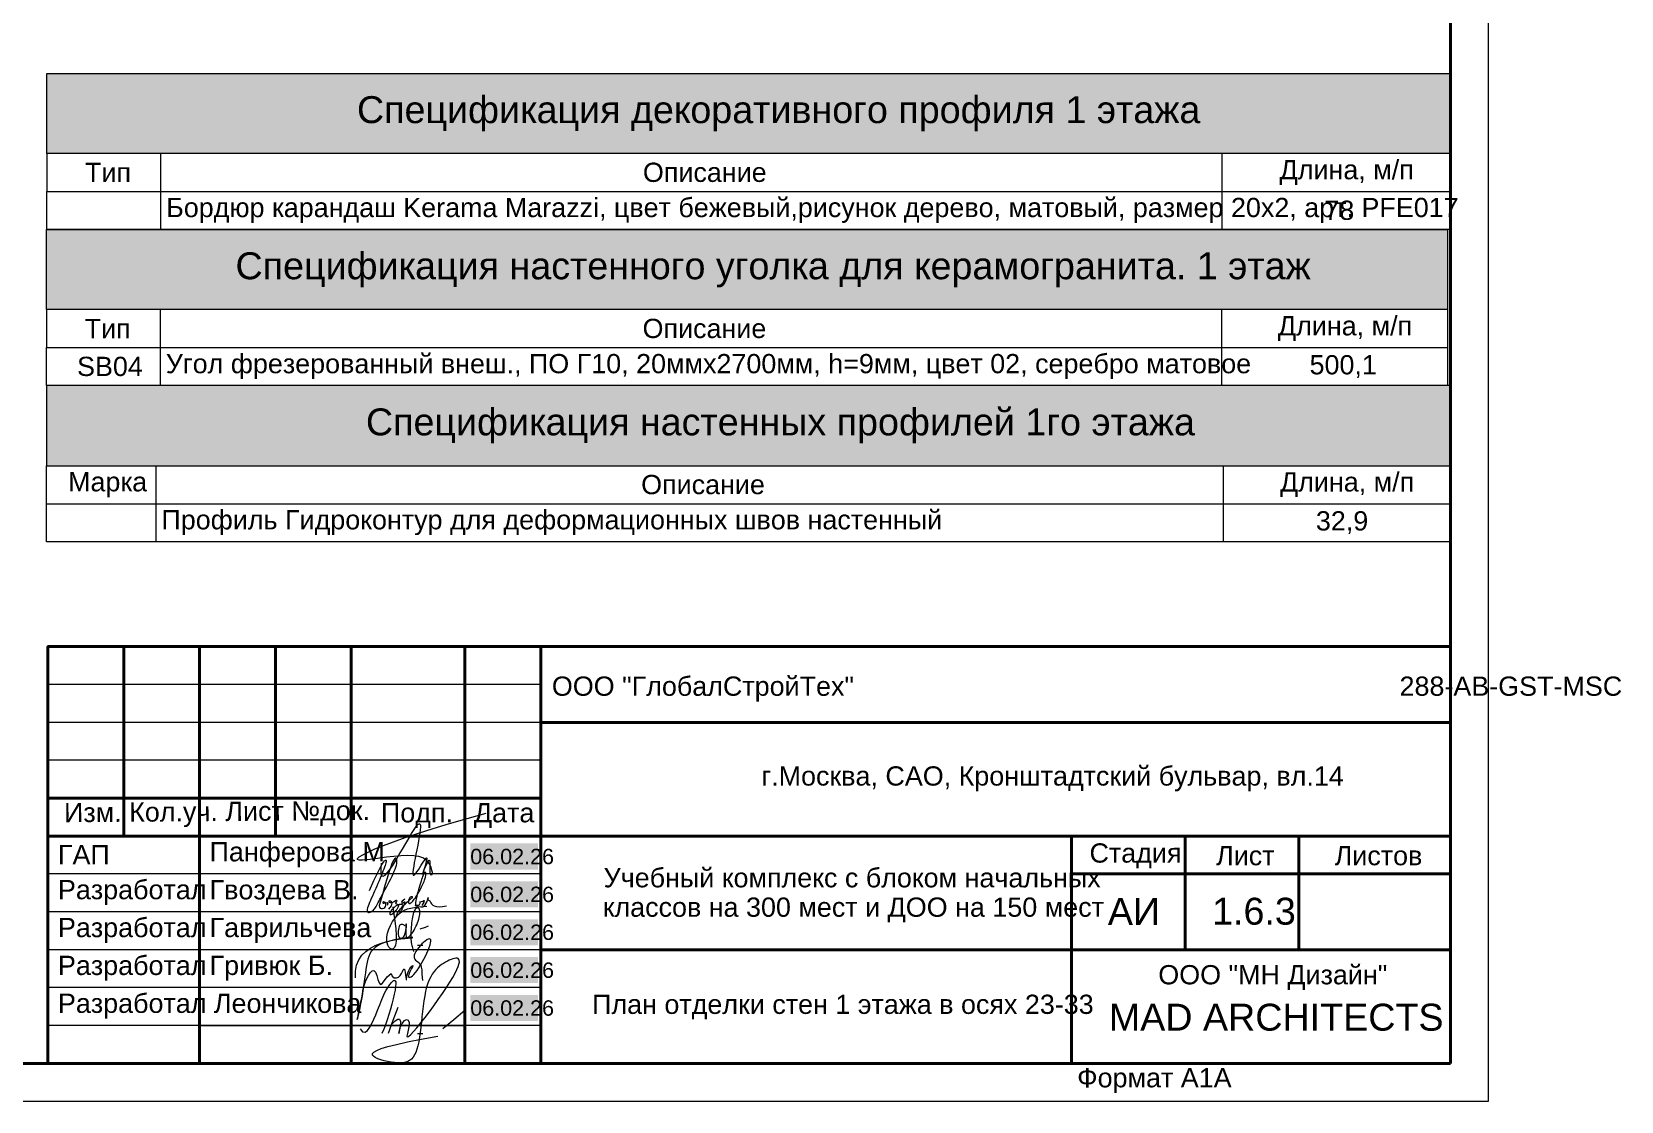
# Model space of a CAD drawing. Header units: millimetres. Extents: x -3817 to 677485, y -22715 to 103890.
# Drawn here: x 8201 to 9026, y -19807 to -19251 of the extents above; entities that cross this region are included whole.
import ezdxf

# ---------------------------------------------------------------- set-up
doc = ezdxf.new("R2010")
doc.units = ezdxf.units.MM
doc.layers.add('PDF _Геометрия', color=7, linetype='Continuous', true_color=0x1d1d1d)
doc.layers.add('PDF _Сплошная заливка', color=7, linetype='Continuous', true_color=0xffffff)
doc.layers.add('PDF _Текст', color=7, linetype='Continuous')
doc.styles.add('PDF Arial-BoldMT', font='arial.ttf')
doc.styles.add('PDF GOST-Common', font='arial.ttf')

msp = doc.modelspace()

# ---------------------------------------------------------------- linework, layer by layer
at = {"layer": 'PDF _Геометрия', "color": 7, "lineweight": 9}
for points in [[(8957.14, -17468.51), (5646.24, -17468.51), (5646.24, -19807.01), (8957.14, -19807.01)], [(8208.5, -19354.01), (8208.5, -19334.28), (8267.56, -19334.28), (8818.72, -19334.28), (8937.5, -19334.28), (8937.5, -19354.01), (8818.72, -19354.01), (8267.56, -19354.01)], [(8208.32, -19435.14), (8208.32, -19415.41), (8267.38, -19415.41), (8818.54, -19415.41), (8935.96, -19415.41), (8935.96, -19435.14), (8818.54, -19435.14), (8267.38, -19435.14)], [(8208.32, -19516.26), (8208.32, -19496.53), (8265.11, -19496.53), (8819.34, -19496.53), (8937.31, -19496.53), (8937.31, -19516.26), (8819.34, -19516.26), (8265.11, -19516.26)], [(8287.87, -19669.22), (8425.67, -19669.22), (8425.67, -19688.91), (8287.87, -19688.91)], [(8287.87, -19767.64), (8425.67, -19767.64), (8425.67, -19787.33), (8287.87, -19787.33)]]:
    msp.add_lwpolyline(points, close=True, dxfattribs=at)
at = {"layer": 'PDF _Геометрия', "color": 7, "lineweight": 40}
msp.add_lwpolyline([(8937.46, -19787.33), (8937.46, -17488.2), (5724.97, -17488.2), (5724.97, -19787.33)], close=True, dxfattribs=at)
at = {"layer": 'PDF _Геометрия', "color": 7, "lineweight": 9}
for points in [[(8208.5, -19314.55), (8208.5, -19272.89), (8937.5, -19272.89), (8937.5, -19314.55), (8937.5, -19334.28)], [(8937.5, -19314.55), (8208.5, -19314.55), (8208.5, -19334.28)], [(8267.56, -19314.55), (8267.56, -19334.28), (8267.56, -19354.01)], [(8818.72, -19314.55), (8818.72, -19334.28), (8818.72, -19354.01)], [(8208.32, -19395.68), (8208.32, -19354.01), (8935.96, -19354.01), (8935.96, -19395.68), (8935.96, -19415.41)], [(8935.96, -19395.68), (8208.32, -19395.68), (8208.32, -19415.41)], [(8267.38, -19395.68), (8267.38, -19415.41), (8267.38, -19435.14)], [(8818.54, -19395.68), (8818.54, -19415.41), (8818.54, -19435.14)], [(8937.31, -19476.8), (8937.31, -19435.14), (8208.32, -19435.14), (8208.32, -19476.8)], [(8208.32, -19496.53), (8208.32, -19476.8), (8937.31, -19476.8), (8937.31, -19496.53)], [(8265.11, -19476.8), (8265.11, -19496.53), (8265.11, -19516.26)], [(8819.34, -19476.8), (8819.34, -19496.53), (8819.34, -19516.26)], [(8465.03, -19590.49), (8209.14, -19590.49)], [(8465.03, -19610.17), (8209.14, -19610.17)], [(8465.03, -19629.85), (8209.14, -19629.85)], [(8382.19, -19683.34), (8381.92, -19686.6), (8382.03, -19688.72), (8382.47, -19689.83), (8383.22, -19690.04), (8384.21, -19689.46), (8385.42, -19688.22), (8386.81, -19686.41), (8388.33, -19684.17), (8389.94, -19681.6), (8391.6, -19678.83), (8393.28, -19675.96), (8394.92, -19673.11), (8396.49, -19670.4), (8397.94, -19667.94), (8399.25, -19665.84), (8400.35, -19664.23), (8401.23, -19663.21), (8401.87, -19662.79), (8402.29, -19662.92), (8402.52, -19663.53), (8402.58, -19664.57), (8402.5, -19665.98), (8402.29, -19667.68), (8401.99, -19669.63), (8401.61, -19671.75), (8401.18, -19674), (8400.71, -19676.3), (8400.25, -19678.6), (8399.8, -19680.84), (8399.39, -19682.94), (8399.05, -19684.87), (8398.79, -19686.54), (8398.64, -19687.91), (8398.63, -19688.9), (8398.77, -19689.47), (8399.09, -19689.58), (8399.54, -19689.28), (8400.11, -19688.67), (8400.77, -19687.8), (8401.49, -19686.75), (8402.23, -19685.59), (8402.98, -19684.4), (8403.7, -19683.26), (8404.36, -19682.22), (8404.94, -19681.37), (8405.4, -19680.78), (8405.73, -19680.53), (8405.88, -19680.68), (8405.83, -19681.3), (8405.59, -19682.39), (8405.22, -19683.77), (8404.78, -19685.28), (8404.33, -19686.75), (8403.94, -19688.02), (8403.68, -19688.91), (8403.59, -19689.26), (8403.76, -19688.9), (8404.21, -19687.72), (8404.89, -19685.98), (8405.67, -19684.13), (8406.42, -19682.57), (8407.04, -19681.74), (8407.4, -19682.06), (8407.44, -19683.73), (8407.37, -19686.07), (8407.48, -19688.22), (8408, -19689.31), (8408.69, -19689.16), (8408.86, -19688.22), (8408.54, -19686.89), (8408.07, -19685.47), (8407.45, -19684.08), (8406.6, -19682.75), (8405.42, -19681.57), (8403.83, -19680.59), (8401.75, -19679.87), (8399.11, -19679.47), (8395.96, -19679.37), (8392.46, -19679.51), (8388.76, -19679.82), (8385.01, -19680.24), (8381.35, -19680.71), (8377.95, -19681.15), (8374.95, -19681.51), (8372.5, -19681.72), (8370.76, -19681.72), (8369.87, -19681.44), (8369.9, -19680.87), (8370.83, -19680.01), (8372.66, -19678.89), (8375.37, -19677.52), (8378.94, -19675.93), (8383.35, -19674.13), (8388.6, -19672.14), (8394.67, -19669.98), (8401.54, -19667.67), (8409.19, -19665.23), (8417.63, -19662.68), (8426.82, -19660.03), (8436.75, -19657.3)], [(8366.61, -19669.22), (8366.61, -19688.91)], [(8376.05, -19697.51), (8378.4, -19692.32), (8380.24, -19688.46), (8381.64, -19685.7), (8382.67, -19683.87), (8383.4, -19682.76), (8383.9, -19682.17), (8384.25, -19681.91), (8384.5, -19681.8), (8384.67, -19681.81), (8384.77, -19681.95), (8384.79, -19682.21), (8384.74, -19682.59), (8384.62, -19683.1), (8384.43, -19683.75), (8384.17, -19684.52), (8383.86, -19685.41), (8383.49, -19686.4), (8383.08, -19687.49), (8382.62, -19688.66), (8382.13, -19689.89), (8381.6, -19691.17), (8381.05, -19692.48), (8380.49, -19693.82), (8379.91, -19695.17), (8379.32, -19696.51), (8378.73, -19697.83), (8378.15, -19699.13), (8377.59, -19700.38), (8377.06, -19701.59), (8376.56, -19702.74), (8376.11, -19703.82), (8375.72, -19704.82), (8375.4, -19705.73), (8375.15, -19706.55), (8374.98, -19707.25), (8374.91, -19707.84), (8374.95, -19708.29), (8375.09, -19708.61), (8375.32, -19708.81), (8375.64, -19708.89), (8376.01, -19708.87), (8376.42, -19708.76), (8376.86, -19708.57), (8377.3, -19708.32), (8377.74, -19708.01), (8378.15, -19707.66), (8378.53, -19707.27), (8378.88, -19706.84), (8379.22, -19706.35), (8379.55, -19705.81), (8379.89, -19705.2), (8380.25, -19704.52), (8380.64, -19703.76), (8381.07, -19702.91), (8381.55, -19701.96), (8382.09, -19700.91), (8382.71, -19699.75), (8383.39, -19698.49), (8384.11, -19697.16), (8384.87, -19695.77), (8385.63, -19694.35), (8386.39, -19692.92), (8387.12, -19691.5), (8387.81, -19690.12), (8388.44, -19688.79), (8388.99, -19687.54), (8389.45, -19686.39), (8389.81, -19685.35), (8390.07, -19684.41), (8390.25, -19683.59), (8390.35, -19682.87), (8390.38, -19682.25), (8390.35, -19681.74), (8390.26, -19681.33), (8390.13, -19681.02), (8389.95, -19680.81), (8389.74, -19680.72), (8389.49, -19680.76), (8389.21, -19680.95), (8388.9, -19681.32), (8388.55, -19681.89), (8388.13, -19682.77), (8387.62, -19684.04), (8387, -19685.8), (8386.23, -19688.15), (8385.29, -19691.17), (8384.15, -19694.97), (8382.78, -19699.63), (8381.15, -19705.25), (8381.31, -19706.14), (8381.73, -19706.69), (8382.3, -19706.94), (8382.95, -19706.93), (8383.56, -19706.71), (8384.05, -19706.31), (8384.37, -19705.79), (8384.54, -19705.2), (8384.56, -19704.62), (8384.46, -19704.11), (8384.24, -19703.73), (8383.94, -19703.51), (8383.62, -19703.44), (8383.33, -19703.47), (8383.12, -19703.58), (8383, -19703.73), (8382.98, -19703.91), (8383.15, -19704.03), (8383.63, -19704.01), (8384.44, -19703.85), (8385.24, -19703.8), (8385.65, -19704.17), (8385.28, -19705.25)], [(8465.03, -19688.91), (8209.14, -19688.91)], [(8394.47, -19702.08), (8393.09, -19703.05), (8392.72, -19703.63), (8392.82, -19703.94), (8393.04, -19704.06), (8393.3, -19704.05), (8393.56, -19703.95), (8393.8, -19703.81), (8394, -19703.65), (8394.16, -19703.5), (8394.29, -19703.4), (8394.36, -19703.37), (8394.38, -19703.46), (8394.33, -19703.68), (8394.23, -19704.04), (8394.07, -19704.51), (8393.87, -19705.06), (8393.63, -19705.67), (8393.36, -19706.32), (8393.07, -19706.97), (8392.76, -19707.6), (8392.44, -19708.19), (8392.12, -19708.71), (8391.8, -19709.17), (8391.49, -19709.56), (8391.2, -19709.89), (8390.93, -19710.15), (8390.69, -19710.34), (8390.49, -19710.47), (8390.33, -19710.53), (8390.21, -19710.52), (8390.15, -19710.45), (8390.14, -19710.32), (8390.19, -19710.12), (8390.3, -19709.86), (8390.45, -19709.56), (8390.65, -19709.22), (8390.9, -19708.83), (8391.19, -19708.42), (8391.51, -19707.97), (8391.88, -19707.51), (8392.27, -19707.03), (8392.7, -19706.53), (8393.15, -19706.03), (8393.62, -19705.53), (8394.1, -19705.04), (8394.59, -19704.55), (8395.07, -19704.08), (8395.56, -19703.63), (8396.03, -19703.2), (8396.48, -19702.8), (8396.91, -19702.44), (8397.31, -19702.11), (8397.66, -19701.81), (8397.96, -19701.55), (8398.2, -19701.32), (8398.36, -19701.13), (8398.44, -19700.97), (8398.42, -19700.85), (8398.3, -19700.77), (8398.12, -19700.73), (8397.88, -19700.74), (8397.61, -19700.82), (8397.34, -19700.96), (8397.09, -19701.18), (8396.87, -19701.47), (8396.7, -19701.82), (8396.56, -19702.2), (8396.45, -19702.59), (8396.39, -19702.96), (8396.36, -19703.3), (8396.37, -19703.59), (8396.42, -19703.83), (8396.5, -19704.02), (8396.62, -19704.14), (8396.76, -19704.22), (8396.94, -19704.23), (8397.15, -19704.18), (8397.39, -19704.07), (8397.65, -19703.9), (8397.95, -19703.66), (8398.27, -19703.36), (8398.61, -19702.98), (8398.98, -19702.54), (8399.37, -19702.03), (8399.77, -19701.46), (8400.19, -19700.83), (8400.62, -19700.16), (8401.06, -19699.45), (8401.49, -19698.72), (8401.92, -19697.96), (8402.34, -19697.19), (8402.75, -19696.42), (8403.14, -19695.66), (8403.5, -19694.91), (8403.84, -19694.18), (8404.15, -19693.49), (8404.42, -19692.83), (8404.66, -19692.22), (8404.85, -19691.66), (8405.02, -19691.14), (8405.15, -19690.66), (8405.25, -19690.22), (8405.33, -19689.83), (8405.38, -19689.47), (8405.4, -19689.16), (8405.41, -19688.88), (8405.39, -19688.65), (8405.36, -19688.45), (8405.31, -19688.28), (8405.25, -19688.16), (8405.17, -19688.07), (8405.09, -19688.02), (8404.99, -19688.01), (8404.88, -19688.06), (8404.76, -19688.16), (8404.62, -19688.32), (8404.46, -19688.56), (8404.29, -19688.87), (8404.11, -19689.26), (8403.9, -19689.73), (8403.67, -19690.3), (8403.42, -19690.97), (8403.16, -19691.75), (8402.87, -19692.64), (8402.55, -19693.63), (8402.23, -19694.72), (8401.89, -19695.88), (8401.56, -19697.07), (8401.24, -19698.29), (8400.94, -19699.49), (8400.66, -19700.67), (8400.41, -19701.79), (8400.21, -19702.84), (8400.05, -19703.78), (8399.95, -19704.59), (8399.91, -19705.25)], [(8402.83, -19705.96), (8403.78, -19705.97), (8405, -19704.95), (8406.06, -19703.23), (8406.52, -19701.15), (8406.49, -19702.23), (8406.81, -19702.57), (8407.16, -19702.69), (8407.38, -19702.89), (8407.55, -19703.17), (8407.73, -19703.54), (8407.98, -19703.99), (8408.37, -19704.52), (8408.95, -19705.05), (8409.75, -19705.52), (8410.83, -19705.86), (8412.21, -19706.01), (8413.94, -19705.9), (8416.07, -19705.46)], [(8465.03, -19708.59), (8209.14, -19708.59)], [(8388.17, -19705.91), (8389.18, -19712.22), (8389.77, -19717.22), (8389.99, -19721.06), (8389.91, -19723.9), (8389.57, -19725.88), (8389.04, -19727.15), (8388.37, -19727.82), (8387.63, -19727.96), (8386.89, -19727.65), (8386.21, -19726.97), (8385.65, -19725.98), (8385.25, -19724.71), (8385.05, -19723.21), (8385.1, -19721.51), (8385.44, -19719.64), (8386.08, -19717.65), (8386.99, -19715.63), (8388.11, -19713.66), (8389.39, -19711.83), (8390.79, -19710.21), (8392.25, -19708.9), (8393.89, -19707.89), (8395.88, -19707.1), (8398.42, -19706.5), (8401.69, -19706.02), (8405.87, -19705.59)], [(8386.15, -19707.23), (8387.58, -19705.42), (8387.91, -19704.15), (8387.57, -19703.36), (8386.97, -19702.98), (8386.46, -19702.93), (8386.16, -19703.09), (8386.1, -19703.36), (8386.34, -19703.62), (8386.84, -19703.79), (8387.5, -19703.8), (8388.22, -19703.59), (8388.93, -19703.17), (8389.54, -19702.74), (8389.99, -19702.48), (8390.22, -19702.55), (8390.24, -19702.88), (8390.09, -19703.31), (8389.82, -19703.73), (8389.63, -19704.08), (8389.71, -19704.31), (8390.06, -19704.44), (8390.52, -19704.57), (8390.91, -19704.77), (8391.1, -19705.1), (8391.1, -19705.55), (8390.95, -19706.08), (8390.66, -19706.67), (8390.26, -19707.3), (8389.78, -19707.94), (8389.24, -19708.57), (8388.69, -19709.13), (8388.16, -19709.6), (8387.67, -19709.94), (8387.27, -19710.11), (8386.98, -19710.11), (8386.81, -19709.94), (8386.77, -19709.62), (8386.87, -19709.16), (8387.12, -19708.58), (8387.53, -19707.91), (8388.12, -19707.14), (8388.87, -19706.31), (8389.77, -19705.53), (8390.75, -19704.91), (8391.77, -19704.57), (8392.78, -19704.65), (8393.73, -19705.25)], [(8394.59, -19715.94), (8393.36, -19715.17), (8392.51, -19715.18), (8391.98, -19715.39), (8391.67, -19715.76), (8391.45, -19716.29), (8391.27, -19716.97), (8391.14, -19717.76), (8391.05, -19718.61), (8391.01, -19719.48), (8391.03, -19720.31), (8391.14, -19721.05), (8391.37, -19721.62), (8391.72, -19722), (8392.14, -19722.2), (8392.61, -19722.24), (8393.06, -19722.13), (8393.49, -19721.89), (8393.88, -19721.49), (8394.23, -19720.91), (8394.52, -19720.14), (8394.76, -19719.18), (8394.95, -19718.12), (8395.08, -19717.08), (8395.17, -19716.18), (8395.22, -19715.49), (8395.23, -19715.06), (8395.24, -19714.89), (8395.25, -19714.9), (8395.23, -19715.08), (8395.18, -19715.62), (8395.09, -19716.52), (8395.01, -19717.61), (8394.96, -19718.72), (8394.96, -19719.73), (8395.01, -19720.59), (8395.1, -19721.27), (8395.23, -19721.71), (8395.4, -19721.93), (8395.61, -19721.98), (8395.86, -19721.9), (8396.16, -19721.74), (8396.52, -19721.51), (8396.91, -19721.2), (8397.33, -19720.79), (8397.78, -19720.28), (8398.26, -19719.67), (8398.75, -19718.95), (8399.25, -19718.13), (8399.74, -19717.24), (8400.22, -19716.3), (8400.67, -19715.32), (8401.07, -19714.34), (8401.43, -19713.36), (8401.72, -19712.42), (8401.94, -19711.53), (8402.1, -19710.7), (8402.19, -19709.93), (8402.24, -19709.23), (8402.23, -19708.61), (8402.19, -19708.07), (8402.11, -19707.62), (8402.01, -19707.26), (8401.87, -19706.98), (8401.7, -19706.78), (8401.48, -19706.64), (8401.22, -19706.57), (8400.93, -19706.56), (8400.63, -19706.64), (8400.32, -19706.8), (8400.03, -19707.06), (8399.76, -19707.42), (8399.5, -19707.86), (8399.25, -19708.39), (8399.02, -19709.01), (8398.81, -19709.71), (8398.61, -19710.48), (8398.43, -19711.33), (8398.26, -19712.25), (8398.11, -19713.24), (8397.98, -19714.29), (8397.86, -19715.38), (8397.77, -19716.49), (8397.69, -19717.62), (8397.64, -19718.75), (8397.6, -19719.86), (8397.59, -19720.93), (8397.61, -19721.96), (8397.65, -19722.92), (8397.72, -19723.8), (8397.81, -19724.6), (8397.92, -19725.34), (8398.06, -19726.02), (8398.21, -19726.67), (8398.37, -19727.3), (8398.54, -19727.92), (8398.72, -19728.56), (8398.9, -19729.22)], [(8401.92, -19705.25), (8400.92, -19705.25), (8399.91, -19705.25), (8400.72, -19705.59), (8401.52, -19705.3), (8402.16, -19704.71), (8402.49, -19704.14), (8402.49, -19703.78), (8402.29, -19703.6), (8402.08, -19703.54), (8402.02, -19703.53), (8402.21, -19703.52), (8402.63, -19703.46), (8403.18, -19703.3), (8403.79, -19703.01), (8404.32, -19702.73), (8404.56, -19702.79), (8404.32, -19703.52), (8403.37, -19705.25)], [(8402.35, -19717.39), (8405.18, -19716.62), (8406.76, -19715.79)], [(8368.8, -19742.97), (8368.76, -19739.39), (8369.37, -19736.25), (8370.54, -19733.52), (8372.18, -19731.18), (8374.21, -19729.19), (8376.55, -19727.52), (8379.11, -19726.14), (8381.81, -19725.03), (8384.56, -19724.15), (8387.29, -19723.47), (8389.89, -19722.97), (8392.3, -19722.61), (8394.43, -19722.37), (8396.19, -19722.21), (8397.5, -19722.11), (8398.29, -19722.03), (8398.58, -19721.99), (8398.42, -19721.97), (8397.86, -19721.99), (8396.96, -19722.05), (8395.77, -19722.17), (8394.33, -19722.33), (8392.71, -19722.55), (8390.94, -19722.84), (8389.09, -19723.2), (8387.21, -19723.63), (8385.34, -19724.14), (8383.54, -19724.74), (8381.85, -19725.43), (8380.34, -19726.21), (8379.05, -19727.1), (8377.96, -19728.1), (8377.06, -19729.2), (8376.33, -19730.42), (8375.73, -19731.75), (8375.25, -19733.21), (8374.85, -19734.79), (8374.53, -19736.5), (8374.25, -19738.35), (8373.99, -19740.33), (8373.72, -19742.45), (8373.43, -19744.72), (8373.08, -19747.13), (8372.68, -19749.68), (8372.23, -19752.27), (8371.76, -19754.82), (8371.3, -19757.25), (8370.85, -19759.47), (8370.46, -19761.4), (8370.13, -19762.96), (8369.89, -19764.06), (8369.77, -19764.61), (8369.78, -19764.54), (8369.92, -19763.88), (8370.16, -19762.74), (8370.47, -19761.21), (8370.85, -19759.4), (8371.25, -19757.41), (8371.66, -19755.34), (8372.06, -19753.29), (8372.41, -19751.38), (8372.73, -19749.62), (8373.07, -19747.99), (8373.47, -19746.42), (8373.99, -19744.86), (8374.66, -19743.27), (8375.52, -19741.66), (8376.49, -19740.26), (8377.49, -19739.33), (8378.44, -19739.16), (8379.25, -19739.99), (8379.91, -19741.69), (8380.51, -19743.7), (8381.12, -19745.43), (8381.82, -19746.31), (8382.7, -19745.84), (8383.85, -19744.29), (8385.37, -19742.35), (8387.37, -19740.69), (8387.85, -19742.1), (8388.86, -19742.82), (8390.09, -19742.93), (8391.22, -19742.5), (8392.11, -19741.68), (8392.79, -19740.65), (8393.29, -19739.61), (8393.68, -19738.77), (8393.97, -19738.33), (8394.22, -19738.45), (8394.44, -19739.13), (8394.63, -19740.16), (8394.8, -19741.36), (8394.94, -19742.53), (8395.07, -19743.47), (8395.18, -19743.99), (8395.27, -19743.95), (8395.38, -19743.44), (8395.54, -19742.58), (8395.76, -19741.49), (8396.09, -19740.3), (8396.55, -19739.13), (8397.13, -19738.08), (8397.73, -19737.23), (8398.25, -19736.66), (8398.59, -19736.42), (8398.66, -19736.6), (8398.41, -19737.2), (8397.95, -19738.1), (8397.4, -19739.15), (8396.89, -19740.2), (8396.53, -19741.1), (8396.36, -19741.8), (8396.36, -19742.3), (8396.53, -19742.61), (8396.84, -19742.71), (8397.28, -19742.6), (8397.83, -19742.3), (8398.48, -19741.79), (8399.21, -19741.08), (8400, -19740.16), (8400.85, -19739.04), (8401.72, -19737.74), (8402.61, -19736.32), (8403.49, -19734.8), (8404.35, -19733.22), (8405.16, -19731.62), (8405.9, -19730.04), (8406.56, -19728.52), (8407.11, -19727.1), (8407.54, -19725.81), (8407.83, -19724.7), (8407.95, -19723.79), (8407.89, -19723.14), (8407.64, -19722.77), (8407.2, -19722.68), (8406.61, -19722.83), (8405.89, -19723.2), (8405.09, -19723.76), (8404.23, -19724.47), (8403.35, -19725.3), (8402.48, -19726.22), (8401.65, -19727.2), (8400.89, -19728.21), (8400.24, -19729.21), (8399.73, -19730.17), (8399.39, -19731.07), (8399.25, -19731.88), (8399.33, -19732.55), (8399.62, -19733.13), (8400.05, -19733.64), (8400.58, -19734.12), (8401.17, -19734.61), (8401.75, -19735.15), (8402.28, -19735.76), (8402.72, -19736.5), (8403.02, -19737.4), (8403.21, -19738.75), (8403.36, -19740.94), (8403.57, -19744.35)], [(8401.08, -19725.92), (8402.45, -19725.92), (8403.82, -19725.92)], [(8465.03, -19728.28), (8209.14, -19728.28)], [(8387.52, -19767.16), (8389.39, -19765.28), (8390.8, -19764.33), (8391.73, -19764.42), (8392.15, -19765.62), (8392.03, -19768.03), (8391.36, -19771.75), (8392.09, -19768.77), (8393.09, -19766.54), (8394.22, -19765.11), (8395.29, -19764.53), (8396.15, -19764.86), (8396.64, -19766.13), (8396.57, -19768.41), (8395.8, -19771.75), (8395.46, -19773.12), (8395.68, -19773.62), (8396.38, -19773.36), (8397.51, -19772.41), (8398.99, -19770.86), (8400.77, -19768.82), (8402.78, -19766.36), (8404.95, -19763.58), (8407.22, -19760.56), (8409.53, -19757.41), (8411.81, -19754.2), (8413.99, -19751.03), (8416.02, -19747.99), (8417.82, -19745.17), (8419.34, -19742.65), (8420.55, -19740.46), (8421.49, -19738.59), (8422.15, -19737.01), (8422.57, -19735.72), (8422.77, -19734.68), (8422.76, -19733.88), (8422.56, -19733.3), (8422.19, -19732.92), (8421.67, -19732.72), (8421.03, -19732.68), (8420.27, -19732.78), (8419.43, -19733.01), (8418.51, -19733.34), (8417.54, -19733.76), (8416.54, -19734.24), (8415.52, -19734.77), (8414.5, -19735.36), (8413.48, -19736.02), (8412.48, -19736.76), (8411.5, -19737.61), (8410.54, -19738.57), (8409.62, -19739.66), (8408.74, -19740.91), (8407.91, -19742.31), (8407.14, -19743.89), (8406.43, -19745.67), (8405.8, -19747.66), (8405.25, -19749.87), (8404.77, -19752.28), (8404.35, -19754.85), (8403.98, -19757.54), (8403.65, -19760.3), (8403.34, -19763.1), (8403.04, -19765.88), (8402.74, -19768.62), (8402.42, -19771.25), (8402.07, -19773.75), (8401.68, -19776.07), (8401.24, -19778.17), (8400.73, -19780.01), (8400.15, -19781.61), (8399.49, -19782.98), (8398.74, -19784.13), (8397.91, -19785.07), (8396.97, -19785.82), (8395.94, -19786.39), (8394.8, -19786.79), (8393.55, -19787.04), (8392.17, -19787.14), (8390.67, -19787.11), (8389.04, -19786.97), (8387.28, -19786.72), (8385.46, -19786.38), (8383.65, -19785.96), (8381.94, -19785.47), (8380.4, -19784.91), (8379.12, -19784.31), (8378.18, -19783.67), (8377.67, -19782.99), (8377.71, -19782.27), (8378.4, -19781.48), (8379.88, -19780.63), (8382.25, -19779.68), (8385.62, -19778.64), (8390.12, -19777.49), (8395.86, -19776.22), (8402.96, -19774.82), (8411.52, -19773.26)], [(8465.03, -19747.96), (8209.14, -19747.96)], [(8371.3, -19769.46), (8372.56, -19770.89), (8373.82, -19771.04), (8375.07, -19770.19), (8376.27, -19768.6), (8377.41, -19766.56), (8378.45, -19764.33), (8379.36, -19762.18), (8380.16, -19760.24), (8380.85, -19758.5), (8381.46, -19756.92), (8382.02, -19755.47), (8382.54, -19754.14), (8383.06, -19752.88), (8383.59, -19751.68), (8384.15, -19750.5), (8384.77, -19749.33), (8385.43, -19748.18), (8386.12, -19747.11), (8386.81, -19746.14), (8387.47, -19745.33), (8388.1, -19744.71), (8388.65, -19744.33), (8389.12, -19744.22), (8389.48, -19744.44), (8389.71, -19745.02), (8389.79, -19746), (8389.69, -19747.43), (8389.42, -19749.27), (8389, -19751.44), (8388.44, -19753.88), (8387.78, -19756.5), (8387.02, -19759.22), (8386.19, -19761.97), (8385.31, -19764.68), (8384.4, -19767.26), (8383.48, -19769.64), (8382.57, -19771.75)], [(8390.77, -19758.22), (8388.31, -19764.99), (8385.85, -19771.75)], [(8414.14, -19769.29), (8419.9, -19764.46), (8425.67, -19759.62)], [(8465.03, -19767.64), (8209.14, -19767.64)], [(8366.61, -19767.64), (8366.61, -19787.33)], [(8401.08, -19771.75), (8402.45, -19771.75), (8403.82, -19771.75)]]:
    msp.add_lwpolyline(points, dxfattribs=at)
at = {"layer": 'PDF _Геометрия', "color": 7, "lineweight": 40}
for points in [[(8937.46, -19570.8), (8209.14, -19570.8), (8209.14, -19787.33)], [(8248.51, -19570.8), (8248.51, -19669.22)], [(8287.87, -19570.8), (8287.87, -19787.33)], [(8327.24, -19570.8), (8327.24, -19669.22)], [(8366.61, -19570.8), (8366.61, -19787.33)], [(8425.67, -19570.8), (8425.67, -19787.33)], [(8465.03, -19570.8), (8465.03, -19787.33)], [(8937.46, -19610.17), (8465.03, -19610.17)], [(8465.03, -19649.54), (8209.14, -19649.54)], [(8937.46, -19669.22), (8209.14, -19669.22)], [(8740.61, -19669.22), (8740.61, -19787.33)], [(8799.67, -19669.22), (8799.67, -19728.28)], [(8858.72, -19669.22), (8858.72, -19728.28)], [(8937.46, -19688.91), (8740.61, -19688.91)], [(8937.46, -19728.28), (8465.03, -19728.28)]]:
    msp.add_lwpolyline(points, dxfattribs=at)
at = {"layer": 'PDF _Сплошная заливка', "color": 7, "lineweight": 9, "true_color": 0xf0f0f0, "transparency": 33554559}
msp.add_solid([(8208.5, -19272.89), (8937.5, -19272.89), (8208.5, -19314.55), (8937.5, -19314.55)], dxfattribs=at)
at = {"layer": 'PDF _Сплошная заливка', "color": 7, "lineweight": 9, "true_color": 0xf3f3f3, "transparency": 33554559}
for points in [[(8208.32, -19354.01), (8935.96, -19354.01), (8208.32, -19395.68), (8935.96, -19395.68)], [(8208.32, -19435.14), (8937.31, -19435.14), (8208.32, -19476.8), (8937.31, -19476.8)]]:
    msp.add_solid(points, dxfattribs=at)
at = {"layer": 'PDF _Сплошная заливка', "lineweight": 9, "transparency": 33554559}
for points in [[(8428.44, -19673.06), (8463.6, -19673.06), (8428.44, -19686.6), (8463.6, -19686.6)], [(8428.44, -19692.75), (8463.6, -19692.75), (8428.44, -19706.29), (8463.6, -19706.29)], [(8428.44, -19712.43), (8463.6, -19712.43), (8428.44, -19725.97), (8463.6, -19725.97)], [(8428.44, -19732.12), (8463.6, -19732.12), (8428.44, -19745.66), (8463.6, -19745.66)], [(8428.44, -19751.8), (8463.6, -19751.8), (8428.44, -19765.34), (8463.6, -19765.34)]]:
    msp.add_solid(points, dxfattribs=at)

# ---------------------------------------------------------------- texts
at = {"layer": 'PDF _Текст', "attachment_point": 4}
for s, insert, char_height, style in [('Спецификация декоративного профиля 1 этажа', (8369.59, -19293.86), 13.9995, 'PDF GOST-Common'), ('Тип', (8228.38, -19324.37), 10, 'PDF GOST-Common'), ('Описание', (8518.09, -19324.37), 10, 'PDF GOST-Common'), ('Длина, м/п', (8848.71, -19324.37), 10, 'PDF GOST-Common'), ('Бордюр карандаш Kerama Marazzi, цвет бежевый,рисунок дерево, матовый, размер 20х2, арт. PFE017', (8270.51, -19344.1), 9.9996, 'PDF GOST-Common'), ('78', (8871.97, -19344.1), 10, 'PDF GOST-Common'), ('Спецификация настенного уголка для керамогранита. 1 этаж', (8306.51, -19374.99), 13.9995, 'PDF GOST-Common'), ('Тип', (8228.2, -19405.5), 10, 'PDF GOST-Common'), ('Описание', (8517.91, -19405.5), 10, 'PDF GOST-Common'), ('Длина, м/п', (8847.85, -19405.5), 10, 'PDF GOST-Common'), ('SB04', (8224.24, -19425.23), 10, 'PDF GOST-Common'), ('Угол фрезерованный внеш., ПО Г10, 20ммх2700мм, h=9мм, цвет 02, серебро матовое', (8270.33, -19425.23), 9.9996, 'PDF GOST-Common'), ('500,1', (8864.28, -19425.23), 10, 'PDF GOST-Common'), ('Спецификация настенных профилей 1го этажа', (8374.25, -19456.11), 13.9995, 'PDF GOST-Common'), ('Марка', (8219.59, -19486.62), 10, 'PDF GOST-Common'), ('Описание', (8517.18, -19486.62), 10, 'PDF GOST-Common'), ('Длина, м/п', (8848.92, -19486.62), 10, 'PDF GOST-Common'), ('Профиль Гидроконтур для деформационных швов настенный', (8268.07, -19506.35), 9.9996, 'PDF GOST-Common'), ('32,9', (8867.58, -19506.35), 10, 'PDF GOST-Common'), ('ООО "ГлобалСтройТех"                                                                         288-AB-GST-MSC', (8470.82, -19592.83), 9.99965, 'PDF GOST-Common'), ('г.Москва, САО, Кронштадтский бульвар, вл.14', (8579.6, -19639.5), 9.9996, 'PDF GOST-Common'), ('Подп.', (8382.06, -19658.54), 10, 'PDF GOST-Common'), ('Дата', (8430.32, -19658.54), 10, 'PDF GOST-Common'), ('ГАП', (8214.33, -19678.88), 10, 'PDF GOST-Common'), ('Панферова М', (8293.07, -19678.88), 9.9996, 'PDF GOST-Common'), ('06.02.26', (8428.44, -19679.89), 8, 'PDF GOST-Common'), ('Стадия', (8750.02, -19679.46), 10, 'PDF GOST-Common'), ('Лист', (8815.74, -19679.46), 10, 'PDF GOST-Common'), ('Листов', (8877.31, -19679.46), 10, 'PDF GOST-Common'), ('Учебный комплекс с блоком начальных', (8497.69, -19690.94), 9.9996, 'PDF GOST-Common'), ('Разработал', (8214.33, -19698.56), 10, 'PDF GOST-Common'), ('Гвоздева В.', (8293.07, -19698.56), 9.9996, 'PDF GOST-Common'), ('06.02.26', (8428.44, -19699.58), 8, 'PDF GOST-Common'), ('классов на 300 мест и ДОО на 150 мест', (8497.22, -19707.61), 9.9996, 'PDF GOST-Common'), ('АИ', (8759.53, -19708.36), 14, 'PDF GOST-Common'), ('1.6.3', (8813.66, -19708.36), 14, 'PDF GOST-Common'), ('Разработал', (8214.33, -19718.25), 10, 'PDF GOST-Common'), ('Гаврильчева', (8293.07, -19718.25), 9.9996, 'PDF GOST-Common'), ('06.02.26', (8428.44, -19719.26), 8, 'PDF GOST-Common'), ('Разработал', (8214.33, -19737.93), 10, 'PDF GOST-Common'), ('Гривюк Б.', (8293.07, -19737.93), 10, 'PDF GOST-Common'), ('06.02.26', (8428.44, -19738.95), 8, 'PDF GOST-Common'), ('ООО "МН Дизайн"', (8785.73, -19742.72), 9.9996, 'PDF GOST-Common'), ('Разработал Леончикова', (8214.33, -19757.62), 9.9996, 'PDF GOST-Common'), ('06.02.26', (8428.44, -19758.63), 8, 'PDF GOST-Common'), ('План отделки стен 1 этажа в осях 23-33', (8491.71, -19758.09), 9.9996, 'PDF GOST-Common'), ('MAD ARCHITECTS', (8760.04, -19763.43), 13.9995, 'PDF Arial-BoldMT'), ('Формат А1А', (8743.6, -19796.31), 10, 'PDF GOST-Common')]:
    msp.add_mtext(s, dxfattribs=dict(at, insert=insert, char_height=char_height, style=style))
at = {"layer": 'PDF _Текст', "insert": (8217.5, -19658.54), "char_height": 9.9996, "attachment_point": 4, "rotation": 0.42341, "style": 'PDF GOST-Common'}
msp.add_mtext('Изм. Кол.уч. Лист №док.', dxfattribs=at)

doc.saveas('drawing.dxf')
